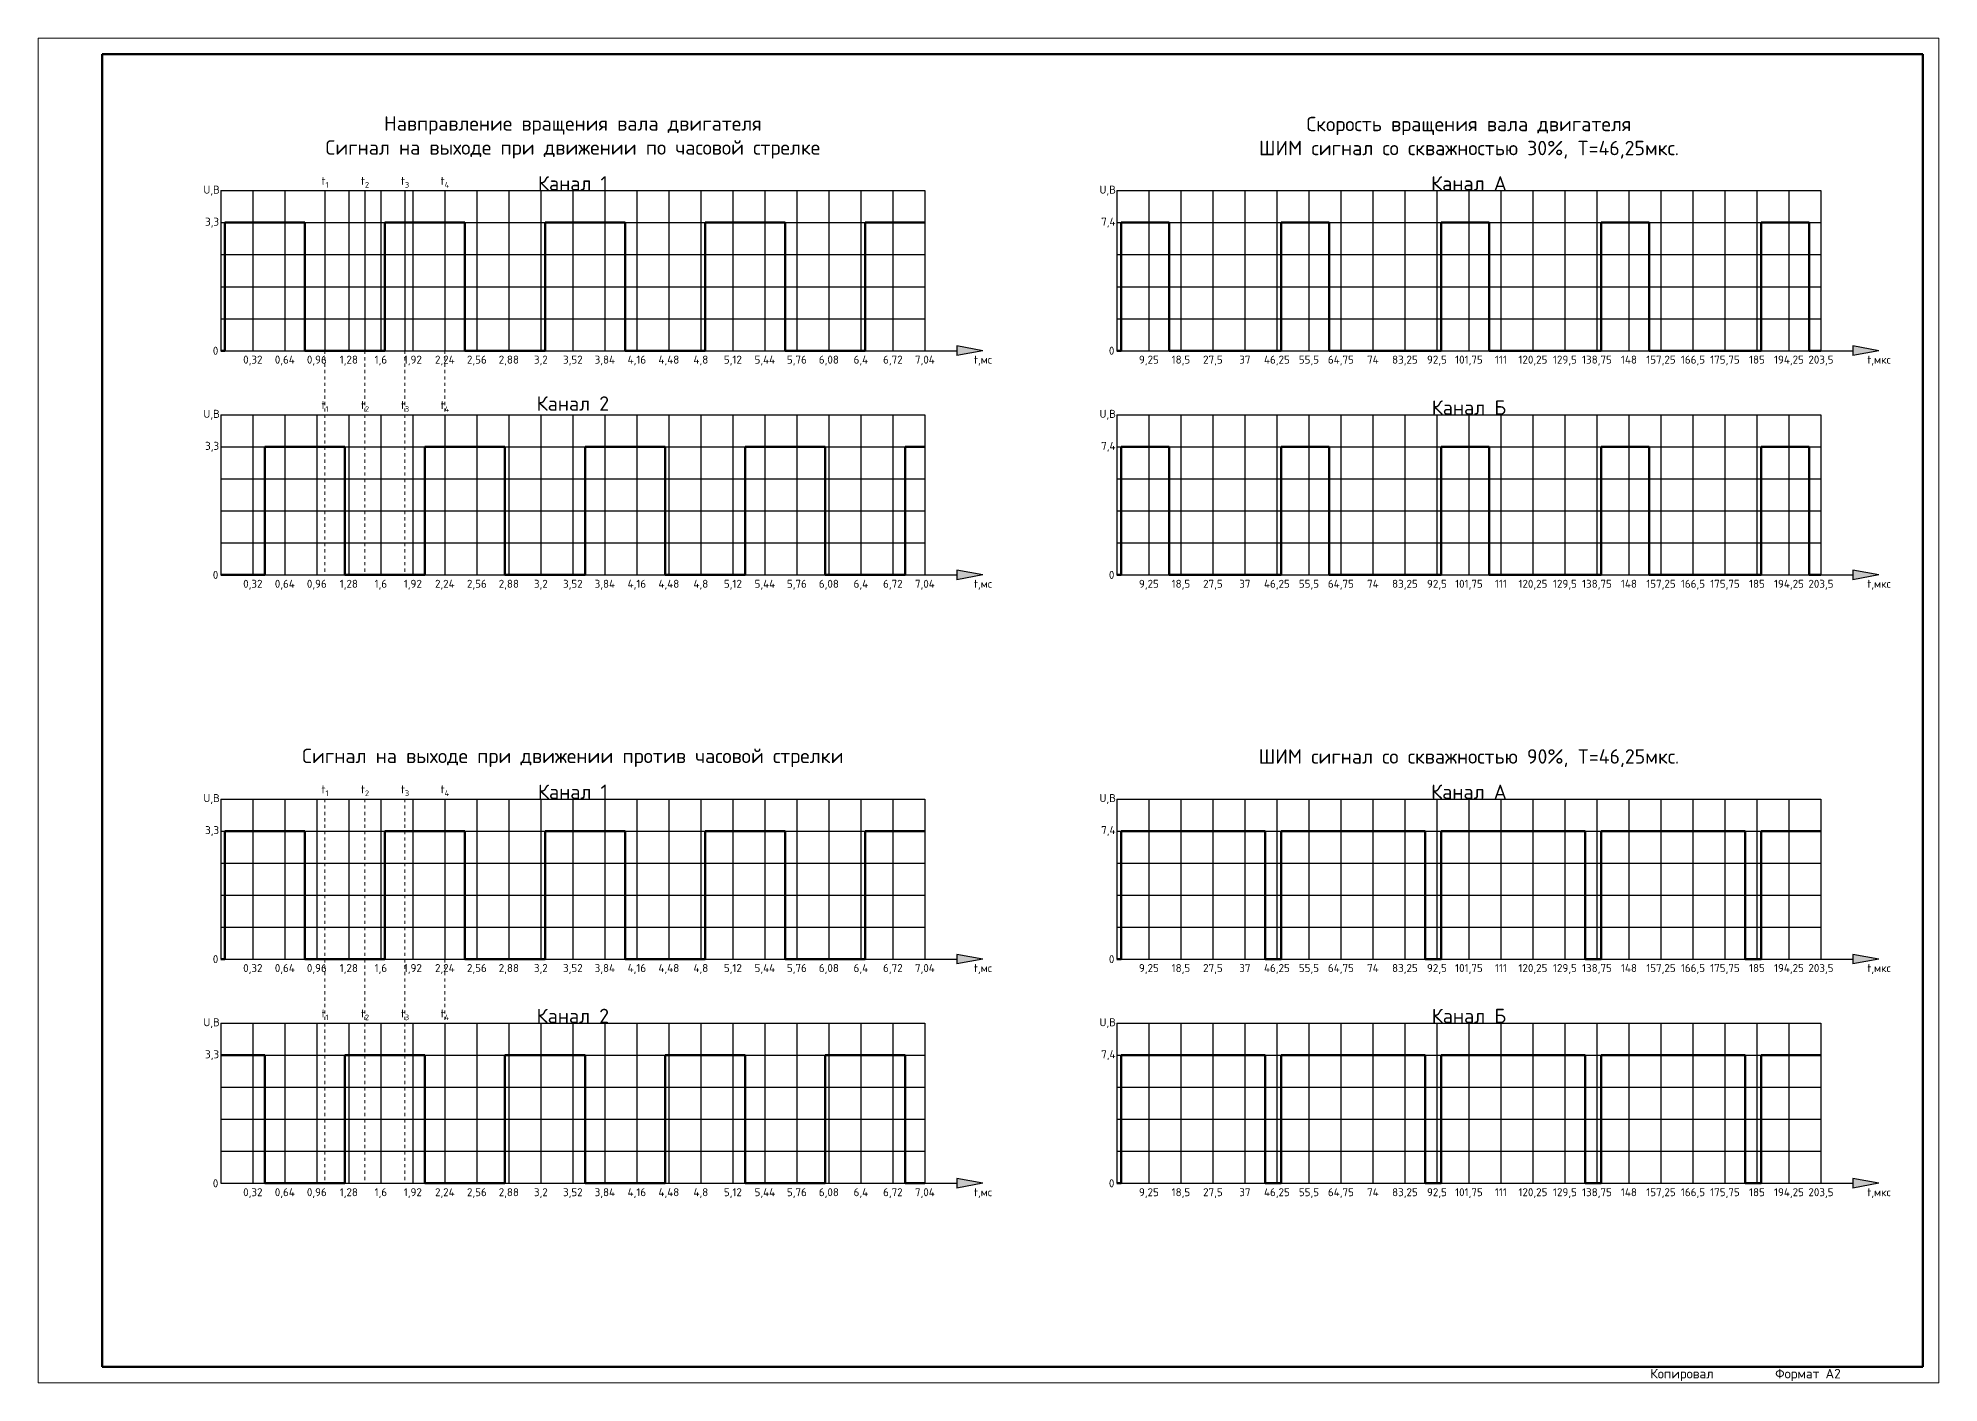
# Model space of a CAD drawing. Header units: millimetres. Extents: x -3633 to 871, y -630 to 261.
# Drawn here: x -367 to 227, y -579 to -159 of the extents above; entities that cross this region are included whole.
import ezdxf

# ---------------------------------------------------------------- set-up
doc = ezdxf.new("R2010")
doc.units = ezdxf.units.MM
doc.linetypes.add('JIS_02_1.0', pattern=[2, 1, -1])
for name, color, linetype, lineweight in [('border', 7, 'Continuous', 70), ('Sheet', 7, 'Continuous', 30), ('Text', 7, 'Continuous', 18), ('Сплошная толстая основная', 7, 'Continuous', 70), ('Сплошная тонкая', 7, 'Continuous', 20), ('Штриховка', 7, 'Continuous', 9)]:
    doc.layers.add(name, color=color, linetype=linetype, lineweight=lineweight)
doc.layers.add('сетка', color=7, linetype='Continuous', true_color=0xcccccc)
doc.styles.add('Main', font='isocpeur.ttf', dxfattribs={"height": 3})

msp = doc.modelspace()

# ---------------------------------------------------------------- hatches: boundary and pattern name
at = {"layer": 'Штриховка', "true_color": 0xc7c8ca}
h = msp.add_hatch(color=9, dxfattribs=at)
h.dxf.hatch_style = 1
h.paths.add_polyline_path([(-71.828, -257.098), (-79.941, -255.601), (-79.941, -258.595)])
h = msp.add_hatch(color=9, dxfattribs=at)
h.dxf.hatch_style = 1
h.paths.add_polyline_path([(208.172, -257.098), (200.059, -255.601), (200.059, -258.595)])
h = msp.add_hatch(color=9, dxfattribs=at)
h.dxf.hatch_style = 1
h.paths.add_polyline_path([(-71.828, -327.098), (-79.941, -325.601), (-79.941, -328.595)])
h = msp.add_hatch(color=9, dxfattribs=at)
h.dxf.hatch_style = 1
h.paths.add_polyline_path([(208.172, -327.098), (200.059, -325.601), (200.059, -328.595)])
h = msp.add_hatch(color=9, dxfattribs=at)
h.dxf.hatch_style = 1
h.paths.add_polyline_path([(-71.828, -447.098), (-79.941, -445.601), (-79.941, -448.595)])
h = msp.add_hatch(color=9, dxfattribs=at)
h.dxf.hatch_style = 1
h.paths.add_polyline_path([(208.172, -447.098), (200.059, -445.601), (200.059, -448.595)])
h = msp.add_hatch(color=9, dxfattribs=at)
h.dxf.hatch_style = 1
h.paths.add_polyline_path([(-71.828, -517.098), (-79.941, -515.601), (-79.941, -518.595)])
h = msp.add_hatch(color=9, dxfattribs=at)
h.dxf.hatch_style = 1
h.paths.add_polyline_path([(208.172, -517.098), (200.059, -515.601), (200.059, -518.595)])

# ---------------------------------------------------------------- linework, layer by layer
at = {"layer": 'border', "lineweight": 18}
for p, q in [((-367.06, -159.45), (-70.06, -159.45)), ((-367.06, -159.45), (226.94, -159.45)), ((226.94, -159.45), (-367.06, -159.45)), ((-367.06, -579.45), (-367.06, -159.45)), ((-367.06, -579.45), (-367.06, -159.45)), ((-367.06, -159.45), (-367.06, -579.45)), ((-367.06, -579.45), (-367.06, -159.45)), ((-367.06, -579.45), (-367.06, -159.45)), ((226.94, -579.45), (226.94, -159.45)), ((226.94, -159.45), (226.94, -579.45)), ((226.94, -579.45), (226.94, -159.45)), ((226.94, -579.45), (226.94, -159.45)), ((-367.06, -579.45), (-70.06, -579.45)), ((-367.06, -579.45), (226.94, -579.45)), ((226.94, -579.45), (-367.06, -579.45)), ((-367.06, -579.45), (226.94, -579.45)), ((226.94, -579.45), (-367.06, -579.45)), ((-367.06, -579.45), (226.94, -579.45)), ((226.94, -579.45), (-367.06, -579.45)), ((226.94, -579.45), (-70.06, -579.45)), ((226.94, -579.45), (-70.06, -579.45))]:
    msp.add_line(p, q, dxfattribs=at)
at = {"layer": 'border', "lineweight": 70}
for p, q in [((-347.06, -164.45), (-347.06, -574.45)), ((-347.06, -164.45), (221.94, -164.45)), ((221.94, -164.45), (221.94, -574.45)), ((221.94, -574.45), (221.94, -519.45)), ((-347.06, -574.45), (-64.763, -574.45)), ((-65.06, -574.45), (221.94, -574.45)), ((36.94, -574.45), (221.94, -574.45))]:
    msp.add_line(p, q, dxfattribs=at)
at = {"layer": 'border', "lineweight": 40}
for p, q in [((221.94, -534.45), (221.94, -539.45)), ((221.94, -534.45), (221.94, -539.45)), ((221.94, -574.45), (221.94, -574.45))]:
    msp.add_line(p, q, dxfattribs=at)
at = {"layer": 'Sheet', "color": 18, "lineweight": 70, "true_color": 0x000000}
msp.add_line((-99.941, -217.098), (-89.941, -217.098), dxfattribs=at)
at = {"layer": 'сетка'}
for p, q in [((-309.941, -207.098), (-309.941, -257.098)), ((-309.941, -207.098), (-89.941, -207.098)), ((-299.941, -207.098), (-299.941, -257.098)), ((-289.941, -207.098), (-289.941, -257.098)), ((-277.391, -207.098), (-277.391, -257.098)), ((-269.941, -207.098), (-269.941, -257.098)), ((-264.891, -207.098), (-264.891, -257.098)), ((-259.941, -207.098), (-259.941, -257.098)), ((-252.391, -207.098), (-252.391, -257.098)), ((-249.941, -207.098), (-249.941, -257.098)), ((-239.941, -207.098), (-239.941, -257.098)), ((-239.891, -207.098), (-239.891, -257.098)), ((-229.941, -207.098), (-229.941, -257.098)), ((-219.941, -207.098), (-219.941, -257.098)), ((-209.941, -207.098), (-209.941, -257.098)), ((-199.941, -207.098), (-199.941, -257.098)), ((-189.941, -207.098), (-189.941, -257.098)), ((-179.941, -207.098), (-179.941, -257.098)), ((-169.941, -207.098), (-169.941, -257.098)), ((-159.941, -207.098), (-159.941, -257.098)), ((-149.941, -207.098), (-149.941, -257.098)), ((-139.941, -207.098), (-139.941, -257.098)), ((-129.941, -207.098), (-129.941, -257.098)), ((-119.941, -207.098), (-119.941, -257.098)), ((-109.941, -207.098), (-109.941, -257.098)), ((-99.941, -207.098), (-99.941, -257.098)), ((-89.941, -207.098), (-89.941, -257.098)), ((-29.941, -207.098), (-29.941, -257.098)), ((-29.941, -207.098), (190.059, -207.098)), ((-19.941, -207.098), (-19.941, -257.098)), ((-9.941, -207.098), (-9.941, -257.098)), ((0.059, -207.098), (0.059, -257.098)), ((10.059, -207.098), (10.059, -257.098)), ((20.059, -207.098), (20.059, -257.098)), ((30.059, -207.098), (30.059, -257.098)), ((40.059, -207.098), (40.059, -257.098)), ((50.059, -207.098), (50.059, -257.098)), ((60.059, -207.098), (60.059, -257.098)), ((70.059, -207.098), (70.059, -257.098)), ((80.059, -207.098), (80.059, -257.098)), ((90.059, -207.098), (90.059, -257.098)), ((100.059, -207.098), (100.059, -257.098)), ((110.059, -207.098), (110.059, -257.098)), ((120.059, -207.098), (120.059, -257.098)), ((130.059, -207.098), (130.059, -257.098)), ((140.059, -207.098), (140.059, -257.098)), ((150.059, -207.098), (150.059, -257.098)), ((160.059, -207.098), (160.059, -257.098)), ((170.059, -207.098), (170.059, -257.098)), ((180.059, -207.098), (180.059, -257.098)), ((190.059, -207.098), (190.059, -257.098)), ((-309.941, -217.098), (-89.941, -217.098)), ((-29.941, -217.098), (190.059, -217.098)), ((-309.941, -227.098), (-89.941, -227.098)), ((-29.941, -227.098), (190.059, -227.098)), ((-309.941, -237.098), (-89.941, -237.098)), ((-29.941, -237.098), (190.059, -237.098)), ((-309.941, -247.098), (-89.941, -247.098)), ((-29.941, -247.098), (190.059, -247.098)), ((-309.941, -257.098), (-79.941, -257.098)), ((-71.828, -257.098), (-79.941, -255.601)), ((-79.941, -255.601), (-79.941, -258.595)), ((-71.828, -257.098), (-79.941, -258.595)), ((-29.941, -257.098), (200.059, -257.098)), ((208.172, -257.098), (200.059, -255.601)), ((200.059, -255.601), (200.059, -258.595)), ((208.172, -257.098), (200.059, -258.595)), ((-309.941, -277.098), (-309.941, -327.098)), ((-309.941, -277.098), (-89.941, -277.098)), ((-299.941, -277.098), (-299.941, -327.098)), ((-289.941, -277.098), (-289.941, -327.098)), ((-279.941, -277.098), (-279.941, -327.098)), ((-269.941, -277.098), (-269.941, -327.098)), ((-259.941, -277.098), (-259.941, -327.098)), ((-249.941, -277.098), (-249.941, -327.098)), ((-239.941, -277.098), (-239.941, -327.098)), ((-229.941, -277.098), (-229.941, -327.098)), ((-219.941, -277.098), (-219.941, -327.098)), ((-209.941, -277.098), (-209.941, -327.098)), ((-199.941, -277.098), (-199.941, -327.098)), ((-189.941, -277.098), (-189.941, -327.098)), ((-179.941, -277.098), (-179.941, -327.098)), ((-169.941, -277.098), (-169.941, -327.098)), ((-159.941, -277.098), (-159.941, -327.098)), ((-149.941, -277.098), (-149.941, -327.098)), ((-139.941, -277.098), (-139.941, -327.098)), ((-129.941, -277.098), (-129.941, -327.098)), ((-119.941, -277.098), (-119.941, -327.098)), ((-109.941, -277.098), (-109.941, -327.098)), ((-99.941, -277.098), (-99.941, -327.098)), ((-89.941, -277.098), (-89.941, -327.098)), ((-29.941, -277.098), (-29.941, -327.098)), ((-29.941, -277.098), (190.059, -277.098)), ((-19.941, -277.098), (-19.941, -327.098)), ((-9.941, -277.098), (-9.941, -327.098)), ((0.059, -277.098), (0.059, -327.098)), ((10.059, -277.098), (10.059, -327.098)), ((20.059, -277.098), (20.059, -327.098)), ((30.059, -277.098), (30.059, -327.098)), ((40.059, -277.098), (40.059, -327.098)), ((50.059, -277.098), (50.059, -327.098)), ((60.059, -277.098), (60.059, -327.098)), ((70.059, -277.098), (70.059, -327.098)), ((80.059, -277.098), (80.059, -327.098)), ((90.059, -277.098), (90.059, -327.098)), ((100.059, -277.098), (100.059, -327.098)), ((110.059, -277.098), (110.059, -327.098)), ((120.059, -277.098), (120.059, -327.098)), ((130.059, -277.098), (130.059, -327.098)), ((140.059, -277.098), (140.059, -327.098)), ((150.059, -277.098), (150.059, -327.098)), ((160.059, -277.098), (160.059, -327.098)), ((170.059, -277.098), (170.059, -327.098)), ((180.059, -277.098), (180.059, -327.098)), ((190.059, -277.098), (190.059, -327.098)), ((-309.941, -287.098), (-89.941, -287.098)), ((-29.941, -287.098), (190.059, -287.098)), ((-309.941, -297.098), (-89.941, -297.098)), ((-29.941, -297.098), (190.059, -297.098)), ((-309.941, -307.098), (-89.941, -307.098)), ((-29.941, -307.098), (190.059, -307.098)), ((-309.941, -317.098), (-89.941, -317.098)), ((-29.941, -317.098), (190.059, -317.098)), ((-71.828, -327.098), (-79.941, -325.601)), ((-79.941, -325.601), (-79.941, -328.595)), ((208.172, -327.098), (200.059, -325.601)), ((200.059, -325.601), (200.059, -328.595)), ((-309.941, -327.098), (-79.941, -327.098)), ((-71.828, -327.098), (-79.941, -328.595)), ((-29.941, -327.098), (200.059, -327.098)), ((208.172, -327.098), (200.059, -328.595)), ((-309.941, -397.098), (-309.941, -447.098)), ((-309.941, -397.098), (-89.941, -397.098)), ((-299.941, -397.098), (-299.941, -447.098)), ((-289.941, -397.098), (-289.941, -447.098)), ((-279.941, -397.098), (-279.941, -447.098)), ((-269.941, -397.098), (-269.941, -447.098)), ((-259.941, -397.098), (-259.941, -447.098)), ((-249.941, -397.098), (-249.941, -447.098)), ((-239.941, -397.098), (-239.941, -447.098)), ((-229.941, -397.098), (-229.941, -447.098)), ((-219.941, -397.098), (-219.941, -447.098)), ((-209.941, -397.098), (-209.941, -447.098)), ((-199.941, -397.098), (-199.941, -447.098)), ((-189.941, -397.098), (-189.941, -447.098)), ((-179.941, -397.098), (-179.941, -447.098)), ((-169.941, -397.098), (-169.941, -447.098)), ((-159.941, -397.098), (-159.941, -447.098)), ((-149.941, -397.098), (-149.941, -447.098)), ((-139.941, -397.098), (-139.941, -447.098)), ((-129.941, -397.098), (-129.941, -447.098)), ((-119.941, -397.098), (-119.941, -447.098)), ((-109.941, -397.098), (-109.941, -447.098)), ((-99.941, -397.098), (-99.941, -447.098)), ((-89.941, -397.098), (-89.941, -447.098)), ((-29.941, -397.098), (-29.941, -447.098)), ((-29.941, -397.098), (190.059, -397.098)), ((-19.941, -397.098), (-19.941, -447.098)), ((-9.941, -397.098), (-9.941, -447.098)), ((0.059, -397.098), (0.059, -447.098)), ((10.059, -397.098), (10.059, -447.098)), ((20.059, -397.098), (20.059, -447.098)), ((30.059, -397.098), (30.059, -447.098)), ((40.059, -397.098), (40.059, -447.098)), ((50.059, -397.098), (50.059, -447.098)), ((60.059, -397.098), (60.059, -447.098)), ((70.059, -397.098), (70.059, -447.098)), ((80.059, -397.098), (80.059, -447.098)), ((90.059, -397.098), (90.059, -447.098)), ((100.059, -397.098), (100.059, -447.098)), ((110.059, -397.098), (110.059, -447.098)), ((120.059, -397.098), (120.059, -447.098)), ((130.059, -397.098), (130.059, -447.098)), ((140.059, -397.098), (140.059, -447.098)), ((150.059, -397.098), (150.059, -447.098)), ((160.059, -397.098), (160.059, -447.098)), ((170.059, -397.098), (170.059, -447.098)), ((180.059, -397.098), (180.059, -447.098)), ((190.059, -397.098), (190.059, -447.098)), ((-309.941, -407.098), (-89.941, -407.098)), ((-29.941, -407.098), (190.059, -407.098)), ((-309.941, -417.098), (-89.941, -417.098)), ((-29.941, -417.098), (190.059, -417.098)), ((-309.941, -427.098), (-89.941, -427.098)), ((-29.941, -427.098), (190.059, -427.098)), ((-309.941, -437.098), (-89.941, -437.098)), ((-29.941, -437.098), (190.059, -437.098)), ((-309.941, -447.098), (-79.941, -447.098)), ((-71.828, -447.098), (-79.941, -445.601)), ((-79.941, -445.601), (-79.941, -448.595)), ((-71.828, -447.098), (-79.941, -448.595)), ((-29.941, -447.098), (200.059, -447.098)), ((208.172, -447.098), (200.059, -445.601)), ((200.059, -445.601), (200.059, -448.595)), ((208.172, -447.098), (200.059, -448.595)), ((-309.941, -467.098), (-309.941, -517.098)), ((-309.941, -467.098), (-89.941, -467.098)), ((-299.941, -467.098), (-299.941, -517.098)), ((-289.941, -467.098), (-289.941, -517.098)), ((-279.941, -467.098), (-279.941, -517.098)), ((-269.941, -467.098), (-269.941, -517.098)), ((-259.941, -467.098), (-259.941, -517.098)), ((-249.941, -467.098), (-249.941, -517.098)), ((-239.941, -467.098), (-239.941, -517.098)), ((-229.941, -467.098), (-229.941, -517.098)), ((-219.941, -467.098), (-219.941, -517.098)), ((-209.941, -467.098), (-209.941, -517.098)), ((-199.941, -467.098), (-199.941, -517.098)), ((-189.941, -467.098), (-189.941, -517.098)), ((-179.941, -467.098), (-179.941, -517.098)), ((-169.941, -467.098), (-169.941, -517.098)), ((-159.941, -467.098), (-159.941, -517.098)), ((-149.941, -467.098), (-149.941, -517.098)), ((-139.941, -467.098), (-139.941, -517.098)), ((-129.941, -467.098), (-129.941, -517.098)), ((-119.941, -467.098), (-119.941, -517.098)), ((-109.941, -467.098), (-109.941, -517.098)), ((-99.941, -467.098), (-99.941, -517.098)), ((-89.941, -467.098), (-89.941, -517.098)), ((-29.941, -467.098), (-29.941, -517.098)), ((-29.941, -467.098), (190.059, -467.098)), ((-19.941, -467.098), (-19.941, -517.098)), ((-9.941, -467.098), (-9.941, -517.098)), ((0.059, -467.098), (0.059, -517.098)), ((10.059, -467.098), (10.059, -517.098)), ((20.059, -467.098), (20.059, -517.098)), ((30.059, -467.098), (30.059, -517.098)), ((40.059, -467.098), (40.059, -517.098)), ((50.059, -467.098), (50.059, -517.098)), ((60.059, -467.098), (60.059, -517.098)), ((70.059, -467.098), (70.059, -517.098)), ((80.059, -467.098), (80.059, -517.098)), ((90.059, -467.098), (90.059, -517.098)), ((100.059, -467.098), (100.059, -517.098)), ((110.059, -467.098), (110.059, -517.098)), ((120.059, -467.098), (120.059, -517.098)), ((130.059, -467.098), (130.059, -517.098)), ((140.059, -467.098), (140.059, -517.098)), ((150.059, -467.098), (150.059, -517.098)), ((160.059, -467.098), (160.059, -517.098)), ((170.059, -467.098), (170.059, -517.098)), ((180.059, -467.098), (180.059, -517.098)), ((190.059, -467.098), (190.059, -517.098)), ((-309.941, -477.098), (-89.941, -477.098)), ((-29.941, -477.098), (190.059, -477.098)), ((-309.941, -487.098), (-89.941, -487.098)), ((-29.941, -487.098), (190.059, -487.098)), ((-309.941, -497.098), (-89.941, -497.098)), ((-29.941, -497.098), (190.059, -497.098)), ((-309.941, -507.098), (-89.941, -507.098)), ((-29.941, -507.098), (190.059, -507.098)), ((-71.828, -517.098), (-79.941, -515.601)), ((-79.941, -515.601), (-79.941, -518.595)), ((208.172, -517.098), (200.059, -515.601)), ((200.059, -515.601), (200.059, -518.595)), ((-309.941, -517.098), (-79.941, -517.098)), ((-71.828, -517.098), (-79.941, -518.595)), ((-29.941, -517.098), (200.059, -517.098)), ((208.172, -517.098), (200.059, -518.595))]:
    msp.add_line(p, q, dxfattribs=at)
at = {"layer": 'Сплошная толстая основная', "color": 116, "true_color": 0x136734}
for p, q in [((-308.641, -217.098), (-283.641, -217.098)), ((-308.641, -257.098), (-308.641, -217.098)), ((-283.641, -217.098), (-283.641, -257.098)), ((-258.641, -257.098), (-258.641, -217.098)), ((-258.641, -217.098), (-233.641, -217.098)), ((-233.641, -217.098), (-233.641, -257.098)), ((-208.641, -257.098), (-208.641, -217.098)), ((-208.641, -217.098), (-183.641, -217.098)), ((-183.641, -217.098), (-183.641, -257.098)), ((-158.641, -257.098), (-158.641, -217.098)), ((-158.641, -217.098), (-133.641, -217.098)), ((-133.641, -217.098), (-133.641, -257.098)), ((-108.641, -217.098), (-89.941, -217.098)), ((-108.641, -257.098), (-108.641, -217.098)), ((-108.641, -217.098), (-89.941, -217.098)), ((-309.941, -257.098), (-308.641, -257.098)), ((-309.941, -257.098), (-308.641, -257.098)), ((-283.641, -257.098), (-258.641, -257.098)), ((-233.641, -257.098), (-208.641, -257.098)), ((-183.641, -257.098), (-158.641, -257.098)), ((-133.641, -257.098), (-108.641, -257.098)), ((-308.641, -407.098), (-283.641, -407.098)), ((-308.641, -447.098), (-308.641, -407.098)), ((-283.641, -407.098), (-283.641, -447.098)), ((-258.641, -447.098), (-258.641, -407.098)), ((-258.641, -407.098), (-233.641, -407.098)), ((-233.641, -407.098), (-233.641, -447.098)), ((-208.641, -447.098), (-208.641, -407.098)), ((-208.641, -407.098), (-183.641, -407.098)), ((-183.641, -407.098), (-183.641, -447.098)), ((-158.641, -447.098), (-158.641, -407.098)), ((-158.641, -407.098), (-133.641, -407.098)), ((-133.641, -407.098), (-133.641, -447.098)), ((-108.641, -447.098), (-108.641, -407.098)), ((-108.641, -407.098), (-89.941, -407.098)), ((-309.941, -447.098), (-308.641, -447.098)), ((-309.941, -447.098), (-308.641, -447.098)), ((-283.641, -447.098), (-258.641, -447.098)), ((-233.641, -447.098), (-208.641, -447.098)), ((-183.641, -447.098), (-158.641, -447.098)), ((-133.641, -447.098), (-108.641, -447.098))]:
    msp.add_line(p, q, dxfattribs=at)
at = {"layer": 'Сплошная толстая основная', "color": 1}
for p, q in [((-28.641, -217.098), (-13.641, -217.098)), ((-28.641, -257.098), (-28.641, -217.098)), ((-13.641, -217.098), (-13.641, -257.098)), ((21.359, -257.098), (21.359, -217.098)), ((21.359, -217.098), (36.359, -217.098)), ((36.359, -217.098), (36.359, -257.098)), ((71.359, -217.098), (86.359, -217.098)), ((71.359, -257.098), (71.359, -217.098)), ((86.359, -217.098), (86.359, -257.098)), ((121.359, -217.098), (136.359, -217.098)), ((121.359, -257.098), (121.359, -217.098)), ((136.359, -217.098), (136.359, -257.098)), ((171.359, -257.098), (171.359, -217.098)), ((171.359, -217.098), (186.359, -217.098)), ((186.359, -217.098), (186.359, -257.098)), ((-29.941, -257.098), (-28.641, -257.098)), ((-13.641, -257.098), (21.359, -257.098)), ((36.359, -257.098), (71.359, -257.098)), ((86.359, -257.098), (121.359, -257.098)), ((136.359, -257.098), (171.359, -257.098)), ((186.359, -257.098), (190.059, -257.098)), ((-28.641, -407.098), (11.359, -407.098)), ((-28.641, -447.098), (-28.641, -407.098)), ((16.359, -407.098), (11.359, -407.098)), ((16.359, -407.098), (16.359, -447.098)), ((21.359, -407.098), (61.359, -407.098)), ((21.359, -447.098), (21.359, -407.098)), ((66.359, -407.098), (61.359, -407.098)), ((66.359, -407.098), (66.359, -447.098)), ((71.359, -407.098), (111.359, -407.098)), ((71.359, -447.098), (71.359, -407.098)), ((116.359, -407.098), (111.359, -407.098)), ((116.359, -407.098), (116.359, -447.098)), ((121.359, -407.098), (161.359, -407.098)), ((121.359, -447.098), (121.359, -407.098)), ((166.359, -407.098), (161.359, -407.098)), ((166.359, -407.098), (166.359, -447.098)), ((171.359, -407.098), (190.059, -407.098)), ((171.359, -447.098), (171.359, -407.098)), ((-29.941, -447.098), (-28.641, -447.098)), ((16.359, -447.098), (21.359, -447.098)), ((66.359, -447.098), (71.359, -447.098)), ((116.359, -447.098), (121.359, -447.098)), ((166.359, -447.098), (171.359, -447.098))]:
    msp.add_line(p, q, dxfattribs=at)
at = {"layer": 'Сплошная толстая основная', "color": 40, "lineweight": 70, "true_color": 0xf8d731}
for p, q in [((-296.141, -327.098), (-296.141, -287.098)), ((-296.141, -287.098), (-271.141, -287.098)), ((-271.141, -287.098), (-271.141, -327.098)), ((-246.141, -327.098), (-246.141, -287.098)), ((-246.141, -287.098), (-221.141, -287.098)), ((-221.141, -287.098), (-221.141, -327.098)), ((-196.141, -327.098), (-196.141, -287.098)), ((-196.141, -287.098), (-171.141, -287.098)), ((-171.141, -287.098), (-171.141, -327.098)), ((-146.141, -327.098), (-146.141, -287.098)), ((-146.141, -287.098), (-121.141, -287.098)), ((-121.141, -287.098), (-121.141, -327.098)), ((-96.141, -327.098), (-96.141, -287.098)), ((-96.141, -287.098), (-89.941, -287.098)), ((-309.941, -327.098), (-296.141, -327.098)), ((-271.141, -327.098), (-246.141, -327.098)), ((-221.141, -327.098), (-196.141, -327.098)), ((-171.141, -327.098), (-146.141, -327.098)), ((-121.141, -327.098), (-96.141, -327.098)), ((-309.941, -477.098), (-296.141, -477.098)), ((-296.141, -477.098), (-296.141, -517.098)), ((-271.141, -517.098), (-271.141, -477.098)), ((-271.141, -477.098), (-246.141, -477.098)), ((-246.141, -477.098), (-246.141, -517.098)), ((-221.141, -517.098), (-221.141, -477.098)), ((-221.141, -477.098), (-196.141, -477.098)), ((-196.141, -477.098), (-196.141, -517.098)), ((-171.141, -517.098), (-171.141, -477.098)), ((-171.141, -477.098), (-146.141, -477.098)), ((-146.141, -477.098), (-146.141, -517.098)), ((-121.141, -517.098), (-121.141, -477.098)), ((-121.141, -477.098), (-96.141, -477.098)), ((-96.141, -477.098), (-96.141, -517.098)), ((-296.141, -517.098), (-271.141, -517.098)), ((-246.141, -517.098), (-221.141, -517.098)), ((-196.141, -517.098), (-171.141, -517.098)), ((-146.141, -517.098), (-121.141, -517.098)), ((-96.141, -517.098), (-89.941, -517.098))]:
    msp.add_line(p, q, dxfattribs=at)
at = {"layer": 'Сплошная толстая основная', "color": 174}
for p, q in [((-28.641, -287.098), (-13.641, -287.098)), ((-28.641, -327.098), (-28.641, -287.098)), ((-13.641, -287.098), (-13.641, -327.098)), ((21.359, -327.098), (21.359, -287.098)), ((21.359, -287.098), (36.359, -287.098)), ((36.359, -287.098), (36.359, -327.098)), ((71.359, -287.098), (86.359, -287.098)), ((71.359, -327.098), (71.359, -287.098)), ((86.359, -287.098), (86.359, -327.098)), ((121.359, -287.098), (136.359, -287.098)), ((121.359, -327.098), (121.359, -287.098)), ((136.359, -287.098), (136.359, -327.098)), ((171.359, -327.098), (171.359, -287.098)), ((171.359, -287.098), (186.359, -287.098)), ((186.359, -287.098), (186.359, -327.098)), ((-29.941, -327.098), (-28.641, -327.098)), ((-13.641, -327.098), (21.359, -327.098)), ((36.359, -327.098), (71.359, -327.098)), ((86.359, -327.098), (121.359, -327.098)), ((136.359, -327.098), (171.359, -327.098)), ((186.359, -327.098), (190.059, -327.098)), ((-28.641, -477.098), (11.359, -477.098)), ((-28.641, -517.098), (-28.641, -477.098)), ((16.359, -477.098), (11.359, -477.098)), ((16.359, -477.098), (16.359, -517.098)), ((21.359, -477.098), (61.359, -477.098)), ((21.359, -517.098), (21.359, -477.098)), ((66.359, -477.098), (61.359, -477.098)), ((66.359, -477.098), (66.359, -517.098)), ((71.359, -477.098), (111.359, -477.098)), ((71.359, -517.098), (71.359, -477.098)), ((116.359, -477.098), (111.359, -477.098)), ((116.359, -477.098), (116.359, -517.098)), ((121.359, -477.098), (161.359, -477.098)), ((121.359, -517.098), (121.359, -477.098)), ((166.359, -477.098), (161.359, -477.098)), ((166.359, -477.098), (166.359, -517.098)), ((171.359, -477.098), (190.059, -477.098)), ((171.359, -517.098), (171.359, -477.098)), ((-29.941, -517.098), (-28.641, -517.098)), ((16.359, -517.098), (21.359, -517.098)), ((66.359, -517.098), (71.359, -517.098)), ((116.359, -517.098), (121.359, -517.098)), ((166.359, -517.098), (171.359, -517.098))]:
    msp.add_line(p, q, dxfattribs=at)
at = {"layer": 'Сплошная тонкая', "linetype": 'JIS_02_1.0'}
for p, q in [((-277.391, -207.098), (-277.391, -327.098)), ((-264.891, -207.098), (-264.891, -327.098)), ((-252.391, -207.098), (-252.391, -327.098)), ((-239.891, -207.098), (-239.891, -327.098)), ((-277.391, -397.098), (-277.391, -517.098)), ((-264.891, -397.098), (-264.891, -517.098)), ((-252.391, -397.098), (-252.391, -517.098)), ((-239.891, -397.098), (-239.891, -517.098))]:
    msp.add_line(p, q, dxfattribs=at)

# ---------------------------------------------------------------- texts
at = {"layer": 'border', "char_height": 3, "attachment_point": 5, "style": 'Main'}
for s, width, insert in [('\\pxqc;                  Копировал ', 70, (129.44, -576.95)), ('\\pxql;  Формат A2', 40.02094, (191.94, -576.95))]:
    msp.add_mtext_dynamic_manual_height_columns(s, width=width, gutter_width=15, heights=[0], dxfattribs=dict(at, insert=insert))
at = {"layer": 'Text', "lineweight": 70, "char_height": 4.5, "attachment_point": 7, "style": 'Main'}
for s, heights, insert in [('\\pxsm1,qc;Навправление вращения вала двигателя\\PСигнал на выходе при движении по часовой стрелке', [34.086], (-309.941, -197.098)), ('\\pxsm1,qc;\\P\\PСкорость вращения вала двигателя\\P\\pt30;ШИМ сигнал со скважностью 30%, T=46,25мкс.', [47.435], (-29.941, -197.098)), ('\\pxsm1,qc;Канал 1', [34.086], (-309.941, -207.098)), ('\\pxsm1,qc;Канал А', [34.086], (-29.941, -207.098)), ('\\pxsm1,qc;Канал 2', [34.086], (-309.941, -275.848)), ('\\pxsm1,qc;Канал Б', [34.086], (-29.941, -277.098)), ('\\pxsm1,qc;Сигнал на выходе при движении против часовой стрелки', [34.086], (-309.941, -387.098)), ('\\pxsm1,qc;\\P\\P\\pt30;ШИМ сигнал со скважностью 90%, T=46,25мкс.', [47.435], (-29.941, -387.098)), ('\\pxsm1,qc;Канал 1', [34.086], (-309.941, -397.098)), ('\\pxsm1,qc;Канал А', [34.086], (-29.941, -397.098)), ('\\pxsm1,qc;Канал 2', [34.086], (-309.941, -467.098)), ('\\pxsm1,qc;Канал Б', [34.086], (-29.941, -467.098))]:
    msp.add_mtext_dynamic_manual_height_columns(s, width=220, gutter_width=22.5, heights=heights, dxfattribs=dict(at, insert=insert))
at = {"layer": 'Text', "char_height": 2.5, "style": 'Main'}
for s, width, heights, insert, attachment_point in [('\\pxql;U,В     ', 5.4349, [0], (-309.941, -207.098), 6), ('\\A1;t{\\H0.7x;\\S^ 1;}', 4.25209, [0], (-277.391, -202.813), 2), ('\\A1;t{\\H0.7x;\\S^ 2;}', 4.25209, [0], (-264.891, -202.813), 2), ('\\A1;t{\\H0.7x;\\S^ 3;}', 4.25209, [0], (-252.391, -202.813), 2), ('\\A1;t{\\H0.7x;\\S^ 4;}', 4.25209, [0], (-239.941, -202.813), 2), ('\\pxql;U,В     ', 5.4349, [0], (-29.941, -207.098), 6), ('\\pxql;3,3     ', 4.91441, [0], (-309.941, -217.098), 6), ('\\pxql;7,4     ', 4.91441, [0], (-29.941, -217.098), 6), ('\\pxql;0    ', 2.5, [0], (-309.941, -257.098), 6), ('\\pxqc;0,32', 4.25209, [0], (-299.941, -258.631), 2), ('0,64', 4.25209, [0], (-289.941, -258.631), 2), ('0,96', 4.25209, [0], (-279.941, -258.631), 2), ('1,28', 4.25209, [0], (-269.941, -258.631), 2), ('1,6', 4.25209, [0], (-259.941, -258.631), 2), ('1,92', 4.25209, [0], (-249.941, -258.631), 2), ('2,24', 4.25209, [0], (-239.941, -258.631), 2), ('2,56', 4.25209, [0], (-229.941, -258.631), 2), ('2,88', 4.25209, [0], (-219.941, -258.631), 2), ('3,2', 4.25209, [0], (-209.941, -258.631), 2), ('3,52', 4.25209, [0], (-199.941, -258.631), 2), ('3,84 ', 4.25209, [0], (-189.941, -258.631), 2), ('\\pxqc;4,16', 4.25209, [0], (-179.941, -258.631), 2), ('4,48', 4.25209, [3], (-169.941, -258.631), 2), ('4,8', 4.25209, [0], (-159.941, -258.631), 2), ('5,12', 4.25209, [0], (-149.941, -258.631), 2), ('5,44', 4.25209, [0], (-139.941, -258.631), 2), ('\\pxqc;5,76', 4.25209, [0], (-129.941, -258.631), 2), ('6,08', 4.25209, [0], (-119.941, -258.631), 2), ('6,4', 4.25209, [0], (-109.941, -258.631), 2), ('6,72', 4.25209, [0], (-99.941, -258.631), 2), ('7,04', 4.25209, [0], (-89.941, -258.631), 2), ('t,мс', 4.25209, [0], (-71.828, -258.631), 2), ('\\pxql;0    ', 2.5, [0], (-29.941, -257.098), 6), ('\\pxqc;9,25', 4.25209, [0], (-19.941, -258.631), 2), ('18,5', 4.25209, [0], (-9.941, -258.631), 2), ('27,5', 4.25209, [0], (0.059, -258.631), 2), ('37', 4.25209, [0], (10.059, -258.631), 2), ('46,25', 4.25209, [0], (20.059, -258.631), 2), ('\\pxqc;55,5', 4.25209, [0], (30.059, -258.631), 2), ('64,75', 4.25209, [0], (40.059, -258.631), 2), ('74', 4.25209, [0], (50.059, -258.631), 2), ('83,25', 4.25209, [0], (60.059, -258.631), 2), ('92,5', 4.25209, [0], (70.059, -258.631), 2), ('101,75', 4.25209, [0], (80.059, -258.631), 2), ('\\pxqc;111 ', 4.25209, [0], (90.059, -258.631), 2), ('\\pxqc;120,25', 4.25209, [0], (100.059, -258.631), 2), ('129,5', 4.25209, [3], (110.059, -258.631), 2), ('138,75', 4.25209, [0], (120.059, -258.631), 2), ('148', 4.25209, [0], (130.059, -258.631), 2), ('157,25', 4.25209, [0], (140.059, -258.631), 2), ('\\pxqc;166,5   ', 4.25209, [0], (150.059, -258.631), 2), ('\\pxqc;175,75 ', 4.25209, [0], (160.059, -258.631), 2), ('185 ', 4.25209, [0], (170.059, -258.631), 2), ('194,25', 4.25209, [0], (180.059, -258.631), 2), ('203,5', 4.25209, [0], (190.059, -258.631), 2), ('t,мкс', 4.25209, [0], (208.172, -258.631), 2), ('\\A1;t{\\H0.7x;\\S^ 1;}', 4.25209, [0], (-277.391, -272.813), 2), ('\\A1;t{\\H0.7x;\\S^ 2;}', 4.25209, [0], (-264.891, -272.813), 2), ('\\A1;t{\\H0.7x;\\S^ 3;}', 4.25209, [0], (-252.391, -272.813), 2), ('\\A1;t{\\H0.7x;\\S^ 4;}', 4.25209, [0], (-239.941, -272.813), 2), ('\\pxql;U,В     ', 5.4349, [0], (-309.941, -277.098), 6), ('\\pxql;U,В     ', 5.4349, [0], (-29.941, -277.098), 6), ('\\pxql;3,3     ', 4.91441, [0], (-309.941, -287.098), 6), ('\\pxql;7,4     ', 4.91441, [0], (-29.941, -287.098), 6), ('\\pxql;0    ', 2.5, [0], (-309.941, -327.098), 6), ('\\pxql;0    ', 2.5, [0], (-29.941, -327.098), 6), ('\\pxqc;0,32', 4.25209, [0], (-299.941, -328.631), 2), ('0,64', 4.25209, [0], (-289.941, -328.631), 2), ('0,96', 4.25209, [0], (-279.941, -328.631), 2), ('1,28', 4.25209, [0], (-269.941, -328.631), 2), ('1,6', 4.25209, [0], (-259.941, -328.631), 2), ('1,92', 4.25209, [0], (-249.941, -328.631), 2), ('2,24', 4.25209, [0], (-239.941, -328.631), 2), ('2,56', 4.25209, [0], (-229.941, -328.631), 2), ('2,88', 4.25209, [0], (-219.941, -328.631), 2), ('3,2', 4.25209, [0], (-209.941, -328.631), 2), ('3,52', 4.25209, [0], (-199.941, -328.631), 2), ('3,84 ', 4.25209, [0], (-189.941, -328.631), 2), ('\\pxqc;4,16', 4.25209, [0], (-179.941, -328.631), 2), ('4,48', 4.25209, [3], (-169.941, -328.631), 2), ('4,8', 4.25209, [0], (-159.941, -328.631), 2), ('5,12', 4.25209, [0], (-149.941, -328.631), 2), ('5,44', 4.25209, [0], (-139.941, -328.631), 2), ('\\pxqc;5,76', 4.25209, [0], (-129.941, -328.631), 2), ('6,08', 4.25209, [0], (-119.941, -328.631), 2), ('6,4', 4.25209, [0], (-109.941, -328.631), 2), ('6,72', 4.25209, [0], (-99.941, -328.631), 2), ('7,04', 4.25209, [0], (-89.941, -328.631), 2), ('t,мс', 4.25209, [0], (-71.828, -328.631), 2), ('\\pxqc;9,25', 4.25209, [0], (-19.941, -328.631), 2), ('18,5', 4.25209, [0], (-9.941, -328.631), 2), ('27,5', 4.25209, [0], (0.059, -328.631), 2), ('37', 4.25209, [0], (10.059, -328.631), 2), ('46,25', 4.25209, [0], (20.059, -328.631), 2), ('\\pxqc;55,5', 4.25209, [0], (30.059, -328.631), 2), ('64,75', 4.25209, [0], (40.059, -328.631), 2), ('74', 4.25209, [0], (50.059, -328.631), 2), ('83,25', 4.25209, [0], (60.059, -328.631), 2), ('92,5', 4.25209, [0], (70.059, -328.631), 2), ('101,75', 4.25209, [0], (80.059, -328.631), 2), ('\\pxqc;111 ', 4.25209, [0], (90.059, -328.631), 2), ('\\pxqc;120,25', 4.25209, [0], (100.059, -328.631), 2), ('129,5', 4.25209, [3], (110.059, -328.631), 2), ('138,75', 4.25209, [0], (120.059, -328.631), 2), ('148', 4.25209, [0], (130.059, -328.631), 2), ('157,25', 4.25209, [0], (140.059, -328.631), 2), ('\\pxqc;166,5   ', 4.25209, [0], (150.059, -328.631), 2), ('\\pxqc;175,75 ', 4.25209, [0], (160.059, -328.631), 2), ('185 ', 4.25209, [0], (170.059, -328.631), 2), ('194,25', 4.25209, [0], (180.059, -328.631), 2), ('203,5', 4.25209, [0], (190.059, -328.631), 2), ('t,мкс', 4.25209, [0], (208.172, -328.631), 2), ('\\pxql;U,В     ', 5.4349, [0], (-309.941, -397.098), 6), ('\\A1;t{\\H0.7x;\\S^ 1;}', 4.25209, [0], (-277.391, -392.813), 2), ('\\A1;t{\\H0.7x;\\S^ 2;}', 4.25209, [0], (-264.891, -392.813), 2), ('\\A1;t{\\H0.7x;\\S^ 3;}', 4.25209, [0], (-252.391, -392.813), 2), ('\\A1;t{\\H0.7x;\\S^ 4;}', 4.25209, [0], (-239.941, -392.813), 2), ('\\pxql;U,В     ', 5.4349, [0], (-29.941, -397.098), 6), ('\\pxql;3,3     ', 4.91441, [0], (-309.941, -407.098), 6), ('\\pxql;7,4     ', 4.91441, [0], (-29.941, -407.098), 6), ('\\pxql;0    ', 2.5, [0], (-309.941, -447.098), 6), ('\\pxqc;0,32', 4.25209, [0], (-299.941, -448.631), 2), ('0,64', 4.25209, [0], (-289.941, -448.631), 2), ('0,96', 4.25209, [0], (-279.941, -448.631), 2), ('1,28', 4.25209, [0], (-269.941, -448.631), 2), ('1,6', 4.25209, [0], (-259.941, -448.631), 2), ('1,92', 4.25209, [0], (-249.941, -448.631), 2), ('2,24', 4.25209, [0], (-239.941, -448.631), 2), ('2,56', 4.25209, [0], (-229.941, -448.631), 2), ('2,88', 4.25209, [0], (-219.941, -448.631), 2), ('3,2', 4.25209, [0], (-209.941, -448.631), 2), ('3,52', 4.25209, [0], (-199.941, -448.631), 2), ('3,84 ', 4.25209, [0], (-189.941, -448.631), 2), ('\\pxqc;4,16', 4.25209, [0], (-179.941, -448.631), 2), ('4,48', 4.25209, [3], (-169.941, -448.631), 2), ('4,8', 4.25209, [0], (-159.941, -448.631), 2), ('5,12', 4.25209, [0], (-149.941, -448.631), 2), ('5,44', 4.25209, [0], (-139.941, -448.631), 2), ('\\pxqc;5,76', 4.25209, [0], (-129.941, -448.631), 2), ('6,08', 4.25209, [0], (-119.941, -448.631), 2), ('6,4', 4.25209, [0], (-109.941, -448.631), 2), ('6,72', 4.25209, [0], (-99.941, -448.631), 2), ('7,04', 4.25209, [0], (-89.941, -448.631), 2), ('t,мс', 4.25209, [0], (-71.828, -448.631), 2), ('\\pxql;0    ', 2.5, [0], (-29.941, -447.098), 6), ('\\pxqc;9,25', 4.25209, [0], (-19.941, -448.631), 2), ('18,5', 4.25209, [0], (-9.941, -448.631), 2), ('27,5', 4.25209, [0], (0.059, -448.631), 2), ('37', 4.25209, [0], (10.059, -448.631), 2), ('46,25', 4.25209, [0], (20.059, -448.631), 2), ('\\pxqc;55,5', 4.25209, [0], (30.059, -448.631), 2), ('64,75', 4.25209, [0], (40.059, -448.631), 2), ('74', 4.25209, [0], (50.059, -448.631), 2), ('83,25', 4.25209, [0], (60.059, -448.631), 2), ('92,5', 4.25209, [0], (70.059, -448.631), 2), ('101,75', 4.25209, [0], (80.059, -448.631), 2), ('\\pxqc;111 ', 4.25209, [0], (90.059, -448.631), 2), ('\\pxqc;120,25', 4.25209, [0], (100.059, -448.631), 2), ('129,5', 4.25209, [3], (110.059, -448.631), 2), ('138,75', 4.25209, [0], (120.059, -448.631), 2), ('148', 4.25209, [0], (130.059, -448.631), 2), ('157,25', 4.25209, [0], (140.059, -448.631), 2), ('\\pxqc;166,5   ', 4.25209, [0], (150.059, -448.631), 2), ('\\pxqc;175,75 ', 4.25209, [0], (160.059, -448.631), 2), ('185 ', 4.25209, [0], (170.059, -448.631), 2), ('194,25', 4.25209, [0], (180.059, -448.631), 2), ('203,5', 4.25209, [0], (190.059, -448.631), 2), ('t,мкс', 4.25209, [0], (208.172, -448.631), 2), ('\\A1;t{\\H0.7x;\\S^ 1;}', 4.25209, [0], (-277.391, -462.813), 2), ('\\A1;t{\\H0.7x;\\S^ 2;}', 4.25209, [0], (-264.891, -462.813), 2), ('\\A1;t{\\H0.7x;\\S^ 3;}', 4.25209, [0], (-252.391, -462.813), 2), ('\\A1;t{\\H0.7x;\\S^ 4;}', 4.25209, [0], (-239.941, -462.813), 2), ('\\pxql;U,В     ', 5.4349, [0], (-309.941, -467.098), 6), ('\\pxql;U,В     ', 5.4349, [0], (-29.941, -467.098), 6), ('\\pxql;3,3     ', 4.91441, [0], (-309.941, -477.098), 6), ('\\pxql;7,4     ', 4.91441, [0], (-29.941, -477.098), 6), ('\\pxql;0    ', 2.5, [0], (-309.941, -517.098), 6), ('\\pxql;0    ', 2.5, [0], (-29.941, -517.098), 6), ('\\pxqc;0,32', 4.25209, [0], (-299.941, -518.631), 2), ('0,64', 4.25209, [0], (-289.941, -518.631), 2), ('0,96', 4.25209, [0], (-279.941, -518.631), 2), ('1,28', 4.25209, [0], (-269.941, -518.631), 2), ('1,6', 4.25209, [0], (-259.941, -518.631), 2), ('1,92', 4.25209, [0], (-249.941, -518.631), 2), ('2,24', 4.25209, [0], (-239.941, -518.631), 2), ('2,56', 4.25209, [0], (-229.941, -518.631), 2), ('2,88', 4.25209, [0], (-219.941, -518.631), 2), ('3,2', 4.25209, [0], (-209.941, -518.631), 2), ('3,52', 4.25209, [0], (-199.941, -518.631), 2), ('3,84 ', 4.25209, [0], (-189.941, -518.631), 2), ('\\pxqc;4,16', 4.25209, [0], (-179.941, -518.631), 2), ('4,48', 4.25209, [3], (-169.941, -518.631), 2), ('4,8', 4.25209, [0], (-159.941, -518.631), 2), ('5,12', 4.25209, [0], (-149.941, -518.631), 2), ('5,44', 4.25209, [0], (-139.941, -518.631), 2), ('\\pxqc;5,76', 4.25209, [0], (-129.941, -518.631), 2), ('6,08', 4.25209, [0], (-119.941, -518.631), 2), ('6,4', 4.25209, [0], (-109.941, -518.631), 2), ('6,72', 4.25209, [0], (-99.941, -518.631), 2), ('7,04', 4.25209, [0], (-89.941, -518.631), 2), ('t,мс', 4.25209, [0], (-71.828, -518.631), 2), ('\\pxqc;9,25', 4.25209, [0], (-19.941, -518.631), 2), ('18,5', 4.25209, [0], (-9.941, -518.631), 2), ('27,5', 4.25209, [0], (0.059, -518.631), 2), ('37', 4.25209, [0], (10.059, -518.631), 2), ('46,25', 4.25209, [0], (20.059, -518.631), 2), ('\\pxqc;55,5', 4.25209, [0], (30.059, -518.631), 2), ('64,75', 4.25209, [0], (40.059, -518.631), 2), ('74', 4.25209, [0], (50.059, -518.631), 2), ('83,25', 4.25209, [0], (60.059, -518.631), 2), ('92,5', 4.25209, [0], (70.059, -518.631), 2), ('101,75', 4.25209, [0], (80.059, -518.631), 2), ('\\pxqc;111 ', 4.25209, [0], (90.059, -518.631), 2), ('\\pxqc;120,25', 4.25209, [0], (100.059, -518.631), 2), ('129,5', 4.25209, [3], (110.059, -518.631), 2), ('138,75', 4.25209, [0], (120.059, -518.631), 2), ('148', 4.25209, [0], (130.059, -518.631), 2), ('157,25', 4.25209, [0], (140.059, -518.631), 2), ('\\pxqc;166,5   ', 4.25209, [0], (150.059, -518.631), 2), ('\\pxqc;175,75 ', 4.25209, [0], (160.059, -518.631), 2), ('185 ', 4.25209, [0], (170.059, -518.631), 2), ('194,25', 4.25209, [0], (180.059, -518.631), 2), ('203,5', 4.25209, [0], (190.059, -518.631), 2), ('t,мкс', 4.25209, [0], (208.172, -518.631), 2)]:
    msp.add_mtext_dynamic_manual_height_columns(s, width=width, gutter_width=12.5, heights=heights, dxfattribs=dict(at, insert=insert, attachment_point=attachment_point))

doc.saveas('drawing.dxf')
